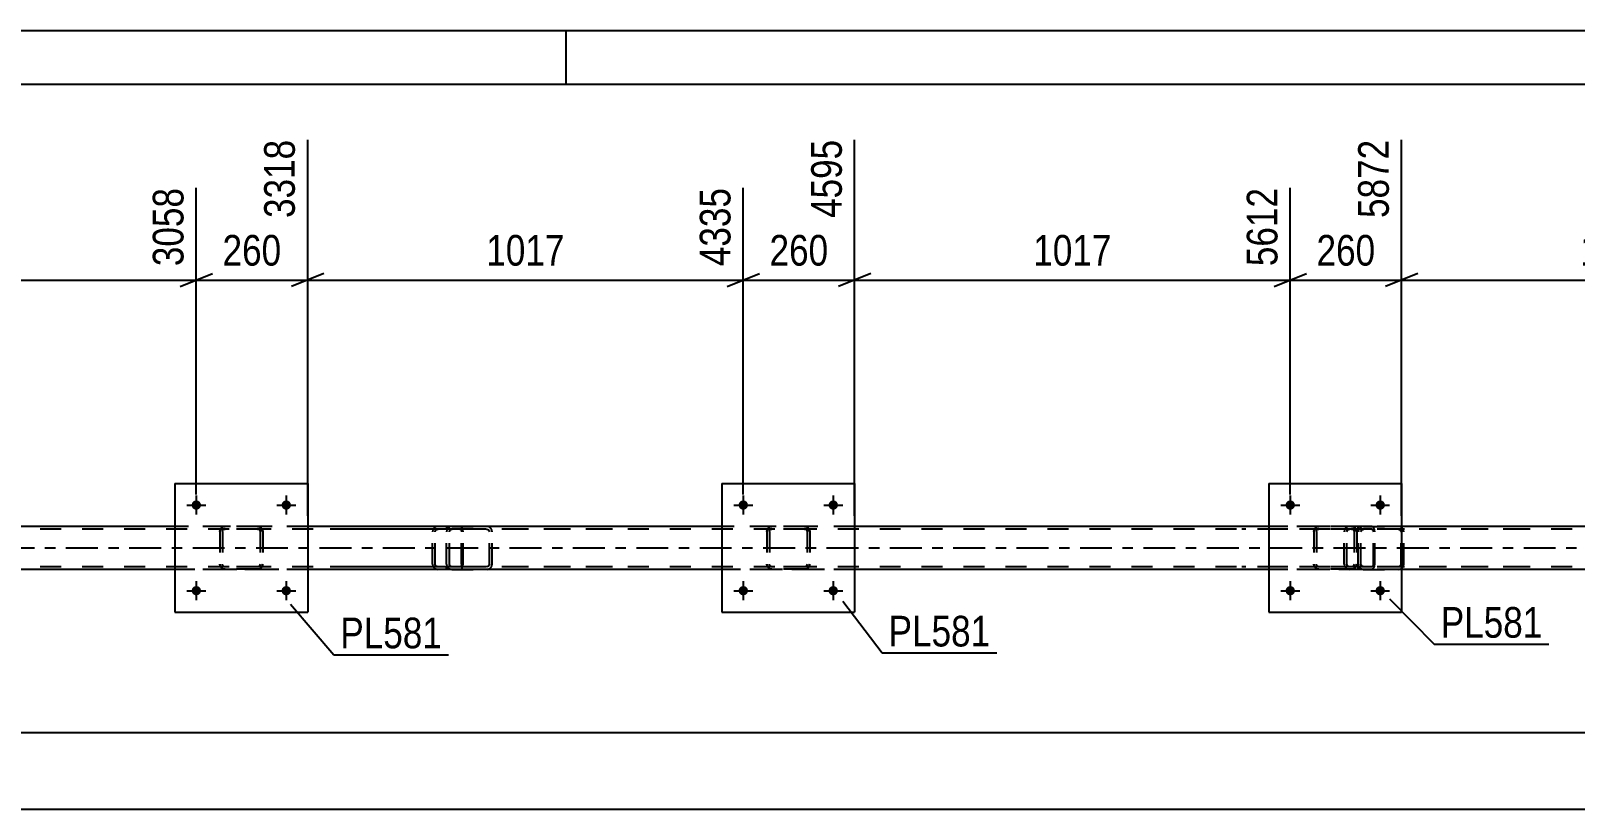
# Model space of a CAD drawing. Header units: millimetres. Extents: x 0 to 841, y 0 to 594.
# Drawn here: x 161 to 305.2, y 521.3 to 594 of the extents above; entities that cross this region are included whole.
import ezdxf

# ---------------------------------------------------------------- set-up
doc = ezdxf.new("R2010")
doc.units = ezdxf.units.MM
doc.linetypes.add('DXK_LINE_DOT2', pattern=[3.9198, 1.9599, -1.9599])
doc.linetypes.add('DXK_LINE_DOT3', pattern=[5.9187, 2.979, -0.9799, 0.9799, -0.9799])
doc.styles.add('Arial Narrow', font='ARIALN.TTF', dxfattribs={"height": 0.2})

# ---------------------------------------------------------------- blocks, each defined once
blk = doc.blocks.new('Unknown-103654073-1133')
at = {"color": 5, "linetype": 'Continuous'}
for p, q in [((841, 594), (0, 594)), ((211, 589), (211, 594)), ((836, 589), (5, 589))]:
    blk.add_line(p, q, dxfattribs=at)
blk = doc.blocks.new('Bolt-103654073-5033 - 5016')
at = {"linetype": 'Continuous'}
for points in [[(176.91, 549.7, -1), (176.03, 549.7, -1)], [(185.31, 549.7, -1), (184.43, 549.7, -1)]]:
    blk.add_hatch(color=1, dxfattribs=at).paths.add_polyline_path(points)
at = {"color": 1, "linetype": 'Continuous'}
for p, q in [((175.59, 549.7), (177.35, 549.7)), ((176.47, 550.58), (176.47, 548.82)), ((183.99, 549.7), (185.75, 549.7)), ((184.87, 550.58), (184.87, 548.82))]:
    blk.add_line(p, q, dxfattribs=at)
blk = doc.blocks.new('Bolt-103654073-5034 - 5016')
at = {"linetype": 'Continuous'}
for points in [[(176.91, 541.7, -1), (176.03, 541.7, -1)], [(185.31, 541.7, -1), (184.43, 541.7, -1)]]:
    blk.add_hatch(color=1, dxfattribs=at).paths.add_polyline_path(points)
at = {"color": 1, "linetype": 'Continuous'}
for p, q in [((176.47, 542.58), (176.47, 540.82)), ((184.87, 542.58), (184.87, 540.82)), ((175.59, 541.7), (177.35, 541.7)), ((183.99, 541.7), (185.75, 541.7))]:
    blk.add_line(p, q, dxfattribs=at)
blk = doc.blocks.new('Bolt-103654073-5035 - 5016')
at = {"linetype": 'Continuous'}
for points in [[(227.99, 549.7, -1), (227.11, 549.7, -1)], [(236.39, 549.7, -1), (235.51, 549.7, -1)]]:
    blk.add_hatch(color=1, dxfattribs=at).paths.add_polyline_path(points)
at = {"color": 1, "linetype": 'Continuous'}
for p, q in [((226.67, 549.7), (228.43, 549.7)), ((227.55, 550.58), (227.55, 548.82)), ((235.07, 549.7), (236.83, 549.7)), ((235.95, 550.58), (235.95, 548.82))]:
    blk.add_line(p, q, dxfattribs=at)
blk = doc.blocks.new('Bolt-103654073-5036 - 5016')
at = {"linetype": 'Continuous'}
for points in [[(227.99, 541.7, -1), (227.11, 541.7, -1)], [(236.39, 541.7, -1), (235.51, 541.7, -1)]]:
    blk.add_hatch(color=1, dxfattribs=at).paths.add_polyline_path(points)
at = {"color": 1, "linetype": 'Continuous'}
for p, q in [((227.55, 542.58), (227.55, 540.82)), ((235.95, 542.58), (235.95, 540.82)), ((226.67, 541.7), (228.43, 541.7)), ((235.07, 541.7), (236.83, 541.7))]:
    blk.add_line(p, q, dxfattribs=at)
blk = doc.blocks.new('Bolt-103654073-5037 - 5016')
at = {"linetype": 'Continuous'}
for points in [[(279.07, 549.7, -1), (278.19, 549.7, -1)], [(287.47, 549.7, -1), (286.59, 549.7, -1)]]:
    blk.add_hatch(color=1, dxfattribs=at).paths.add_polyline_path(points)
at = {"color": 1, "linetype": 'Continuous'}
for p, q in [((277.75, 549.7), (279.51, 549.7)), ((278.63, 550.58), (278.63, 548.82)), ((286.15, 549.7), (287.91, 549.7)), ((287.03, 550.58), (287.03, 548.82))]:
    blk.add_line(p, q, dxfattribs=at)
blk = doc.blocks.new('Bolt-103654073-5038 - 5016')
at = {"linetype": 'Continuous'}
for points in [[(279.07, 541.7, -1), (278.19, 541.7, -1)], [(287.47, 541.7, -1), (286.59, 541.7, -1)]]:
    blk.add_hatch(color=1, dxfattribs=at).paths.add_polyline_path(points)
at = {"color": 1, "linetype": 'Continuous'}
for p, q in [((278.63, 542.58), (278.63, 540.82)), ((287.03, 542.58), (287.03, 540.82)), ((277.75, 541.7), (279.51, 541.7)), ((286.15, 541.7), (287.91, 541.7))]:
    blk.add_line(p, q, dxfattribs=at)
blk = doc.blocks.new('Part-103654073-5071 - 5016')
at = {"color": 2, "linetype": 'Continuous'}
for p, q in [((174.47, 551.7), (174.47, 539.7)), ((174.47, 551.7), (186.87, 551.7)), ((186.87, 551.7), (186.87, 539.7)), ((174.47, 539.7), (186.87, 539.7))]:
    blk.add_line(p, q, dxfattribs=at)
blk = doc.blocks.new('Part-103654073-5072 - 5016')
at = {"color": 7, "linetype": 'DXK_LINE_DOT2'}
for p, q in [((178.67, 547.22), (178.7, 547.4)), ((178.7, 547.4), (178.67, 547.22)), ((178.67, 547.22), (178.67, 544.18)), ((178.91, 547.22), (178.92, 547.31)), ((178.91, 547.22), (178.91, 544.18)), ((178.92, 547.31), (178.98, 547.39)), ((178.96, 547.66), (179.15, 547.7)), ((179.15, 547.7), (178.96, 547.66)), ((178.98, 547.39), (179.05, 547.44)), ((179.05, 547.44), (179.15, 547.46)), ((182.19, 547.7), (179.15, 547.7)), ((182.19, 547.46), (179.15, 547.46)), ((182.19, 547.7), (182.37, 547.66)), ((182.37, 547.66), (182.19, 547.7)), ((182.19, 547.46), (182.28, 547.44)), ((182.28, 547.44), (182.36, 547.39)), ((182.36, 547.39), (182.41, 547.31)), ((182.41, 547.31), (182.43, 547.22)), ((182.43, 547.22), (182.43, 544.18)), ((182.63, 547.4), (182.67, 547.22)), ((182.67, 547.22), (182.63, 547.4)), ((182.67, 547.22), (182.67, 544.18)), ((178.7, 543.99), (178.67, 544.18)), ((178.67, 544.18), (178.7, 543.99)), ((178.92, 544.09), (178.91, 544.18)), ((178.98, 544.01), (178.92, 544.09)), ((179.15, 543.7), (178.96, 543.73)), ((178.96, 543.73), (179.15, 543.7)), ((179.05, 543.96), (178.98, 544.01)), ((179.15, 543.94), (179.05, 543.96)), ((182.19, 543.94), (179.15, 543.94)), ((182.19, 543.7), (179.15, 543.7)), ((182.28, 543.96), (182.19, 543.94)), ((182.37, 543.73), (182.19, 543.7)), ((182.19, 543.7), (182.37, 543.73)), ((182.36, 544.01), (182.28, 543.96)), ((182.41, 544.09), (182.36, 544.01)), ((182.43, 544.18), (182.41, 544.09)), ((182.67, 544.18), (182.63, 543.99)), ((182.63, 543.99), (182.67, 544.18))]:
    blk.add_line(p, q, dxfattribs=at)
at = {"color": 7, "linetype": 'DXK_LINE_DOT3'}
blk.add_line((180.67, 545.7), (180.67, 545.7), dxfattribs=at)
at = {"color": 2, "linetype": 'Continuous'}
for p, q in [((178.67, 544.18), (178.67, 544.17)), ((178.91, 544.18), (178.91, 544.17)), ((182.43, 544.17), (182.43, 544.18)), ((182.67, 544.18), (182.67, 544.17))]:
    blk.add_line(p, q, dxfattribs=at)
at = {"color": 7, "linetype": 'DXK_LINE_DOT2'}
for centre, start, end in [((179.15, 547.22), 112.5, 157.5), ((179.15, 547.22), 112.5, 157.5), ((182.19, 547.22), 22.5, 67.5), ((182.19, 547.22), 22.5, 67.5), ((179.15, 544.18), 202.5, 247.5), ((179.15, 544.18), 202.5, 247.5), ((182.19, 544.18), 292.5, 337.5), ((182.19, 544.18), 292.5, 337.5)]:
    blk.add_arc(centre, 0.48, start, end, dxfattribs=at)
blk = doc.blocks.new('Part-103654073-5077 - 5016')
at = {"color": 2, "linetype": 'Continuous'}
for p, q in [((225.55, 551.7), (225.55, 539.7)), ((225.55, 551.7), (237.95, 551.7)), ((237.95, 551.7), (237.95, 539.7)), ((225.55, 539.7), (237.95, 539.7))]:
    blk.add_line(p, q, dxfattribs=at)
blk = doc.blocks.new('Part-103654073-5078 - 5016')
at = {"color": 7, "linetype": 'DXK_LINE_DOT2'}
for p, q in [((229.75, 547.22), (229.78, 547.4)), ((229.78, 547.4), (229.75, 547.22)), ((229.75, 547.22), (229.75, 544.18)), ((229.99, 547.22), (230, 547.31)), ((229.99, 547.22), (229.99, 544.18)), ((230, 547.31), (230.06, 547.39)), ((230.04, 547.66), (230.23, 547.7)), ((230.23, 547.7), (230.04, 547.66)), ((230.06, 547.39), (230.13, 547.44)), ((230.13, 547.44), (230.23, 547.46)), ((233.27, 547.7), (230.23, 547.7)), ((233.27, 547.46), (230.23, 547.46)), ((233.27, 547.7), (233.45, 547.66)), ((233.45, 547.66), (233.27, 547.7)), ((233.27, 547.46), (233.36, 547.44)), ((233.36, 547.44), (233.44, 547.39)), ((233.44, 547.39), (233.49, 547.31)), ((233.49, 547.31), (233.51, 547.22)), ((233.51, 547.22), (233.51, 544.18)), ((233.71, 547.4), (233.75, 547.22)), ((233.75, 547.22), (233.71, 547.4)), ((233.75, 547.22), (233.75, 544.18)), ((229.78, 543.99), (229.75, 544.18)), ((229.75, 544.18), (229.78, 543.99)), ((230, 544.09), (229.99, 544.18)), ((230.06, 544.01), (230, 544.09)), ((230.23, 543.7), (230.04, 543.73)), ((230.04, 543.73), (230.23, 543.7)), ((230.13, 543.96), (230.06, 544.01)), ((230.23, 543.94), (230.13, 543.96)), ((233.27, 543.94), (230.23, 543.94)), ((233.27, 543.7), (230.23, 543.7)), ((233.36, 543.96), (233.27, 543.94)), ((233.45, 543.73), (233.27, 543.7)), ((233.27, 543.7), (233.45, 543.73)), ((233.44, 544.01), (233.36, 543.96)), ((233.49, 544.09), (233.44, 544.01)), ((233.51, 544.18), (233.49, 544.09)), ((233.75, 544.18), (233.71, 543.99)), ((233.71, 543.99), (233.75, 544.18))]:
    blk.add_line(p, q, dxfattribs=at)
at = {"color": 7, "linetype": 'DXK_LINE_DOT3'}
blk.add_line((231.75, 545.7), (231.75, 545.7), dxfattribs=at)
at = {"color": 2, "linetype": 'Continuous'}
for p, q in [((229.75, 544.18), (229.75, 544.17)), ((229.99, 544.18), (229.99, 544.17)), ((233.51, 544.17), (233.51, 544.18)), ((233.75, 544.18), (233.75, 544.17))]:
    blk.add_line(p, q, dxfattribs=at)
at = {"color": 7, "linetype": 'DXK_LINE_DOT2'}
for centre, start, end in [((230.23, 547.22), 112.5, 157.5), ((230.23, 547.22), 112.5, 157.5), ((233.27, 547.22), 22.5, 67.5), ((233.27, 547.22), 22.5, 67.5), ((230.23, 544.18), 202.5, 247.5), ((230.23, 544.18), 202.5, 247.5), ((233.27, 544.18), 292.5, 337.5), ((233.27, 544.18), 292.5, 337.5)]:
    blk.add_arc(centre, 0.48, start, end, dxfattribs=at)
blk = doc.blocks.new('Part-103654073-5083 - 5016')
at = {"color": 2, "linetype": 'Continuous'}
for p, q in [((276.63, 551.7), (276.63, 539.7)), ((276.63, 551.7), (289.03, 551.7)), ((289.03, 551.7), (289.03, 539.7)), ((276.63, 539.7), (289.03, 539.7))]:
    blk.add_line(p, q, dxfattribs=at)
blk = doc.blocks.new('Part-103654073-5084 - 5016')
at = {"color": 7, "linetype": 'DXK_LINE_DOT2'}
for p, q in [((280.83, 547.22), (280.86, 547.4)), ((280.86, 547.4), (280.83, 547.22)), ((280.83, 547.22), (280.83, 544.18)), ((281.07, 547.22), (281.09, 547.31)), ((281.07, 547.22), (281.07, 544.18)), ((281.09, 547.31), (281.14, 547.39)), ((281.12, 547.66), (281.31, 547.7)), ((281.31, 547.7), (281.12, 547.66)), ((281.14, 547.39), (281.21, 547.44)), ((281.21, 547.44), (281.31, 547.46)), ((284.35, 547.7), (281.31, 547.7)), ((284.35, 547.46), (281.31, 547.46)), ((284.35, 547.7), (284.53, 547.66)), ((284.53, 547.66), (284.35, 547.7)), ((284.35, 547.46), (284.44, 547.44)), ((284.44, 547.44), (284.52, 547.39)), ((284.52, 547.39), (284.57, 547.31)), ((284.57, 547.31), (284.59, 547.22)), ((284.59, 547.22), (284.59, 544.18)), ((284.79, 547.4), (284.83, 547.22)), ((284.83, 547.22), (284.79, 547.4)), ((284.83, 547.22), (284.83, 544.18)), ((280.86, 543.99), (280.83, 544.18)), ((280.83, 544.18), (280.86, 543.99)), ((281.09, 544.09), (281.07, 544.18)), ((281.14, 544.01), (281.09, 544.09)), ((281.31, 543.7), (281.12, 543.73)), ((281.12, 543.73), (281.31, 543.7)), ((281.21, 543.96), (281.14, 544.01)), ((281.31, 543.94), (281.21, 543.96)), ((284.35, 543.94), (281.31, 543.94)), ((284.35, 543.7), (281.31, 543.7)), ((284.44, 543.96), (284.35, 543.94)), ((284.53, 543.73), (284.35, 543.7)), ((284.35, 543.7), (284.53, 543.73)), ((284.52, 544.01), (284.44, 543.96)), ((284.57, 544.09), (284.52, 544.01)), ((284.59, 544.18), (284.57, 544.09)), ((284.83, 544.18), (284.79, 543.99)), ((284.79, 543.99), (284.83, 544.18))]:
    blk.add_line(p, q, dxfattribs=at)
at = {"color": 7, "linetype": 'DXK_LINE_DOT3'}
blk.add_line((282.83, 545.7), (282.83, 545.7), dxfattribs=at)
at = {"color": 2, "linetype": 'Continuous'}
for p, q in [((280.83, 544.18), (280.83, 544.17)), ((281.07, 544.18), (281.07, 544.17)), ((284.59, 544.17), (284.59, 544.18)), ((284.83, 544.18), (284.83, 544.17))]:
    blk.add_line(p, q, dxfattribs=at)
at = {"color": 7, "linetype": 'DXK_LINE_DOT2'}
for centre, start, end in [((281.31, 547.22), 112.5, 157.5), ((281.31, 547.22), 112.5, 157.5), ((284.35, 547.22), 22.5, 67.5), ((284.35, 547.22), 22.5, 67.5), ((281.31, 544.18), 202.5, 247.5), ((281.31, 544.18), 202.5, 247.5), ((284.35, 544.18), 292.5, 337.5), ((284.35, 544.18), 292.5, 337.5)]:
    blk.add_arc(centre, 0.48, start, end, dxfattribs=at)
blk = doc.blocks.new('Part-103654073-5154 - 5016')
at = {"color": 7, "linetype": 'DXK_LINE_DOT2'}
for p, q in [((201.12, 547.69), (188.96, 547.69)), ((201.12, 547.45), (188.96, 547.45)), ((198.56, 547.38), (198.52, 547.21)), ((198.52, 544.17), (198.52, 547.21)), ((198.56, 547.4), (198.56, 547.38)), ((198.77, 547.21), (198.79, 547.3)), ((198.77, 544.17), (198.77, 547.21)), ((198.79, 547.3), (198.85, 547.38)), ((199.02, 547.69), (198.83, 547.66)), ((198.85, 547.38), (198.93, 547.43)), ((198.93, 547.43), (199.02, 547.45)), ((199.84, 547.69), (199.84, 547.45)), ((201.22, 547.66), (201.12, 547.69)), ((201.12, 547.45), (201.17, 547.43)), ((201.17, 547.43), (201.21, 547.38)), ((201.21, 547.38), (201.24, 547.3)), ((201.31, 547.55), (201.22, 547.66)), ((201.24, 547.3), (201.25, 547.21)), ((201.25, 544.17), (201.25, 547.21)), ((201.37, 547.4), (201.31, 547.55)), ((201.39, 547.21), (201.37, 547.4)), ((201.39, 544.17), (201.39, 547.21)), ((201.12, 543.93), (188.96, 543.93)), ((201.12, 543.69), (188.96, 543.69)), ((198.52, 544.17), (198.56, 543.99)), ((198.79, 544.08), (198.77, 544.17)), ((198.85, 544), (198.79, 544.08)), ((198.83, 543.73), (199.02, 543.69)), ((198.93, 543.95), (198.85, 544)), ((199.02, 543.93), (198.93, 543.95)), ((199.84, 543.69), (199.84, 543.93)), ((201.17, 543.95), (201.12, 543.93)), ((201.12, 543.69), (201.22, 543.73)), ((201.21, 544), (201.17, 543.95)), ((201.24, 544.08), (201.21, 544)), ((201.22, 543.73), (201.31, 543.83)), ((201.25, 544.17), (201.24, 544.08)), ((201.31, 543.83), (201.37, 543.99)), ((201.37, 543.99), (201.39, 544.17))]:
    blk.add_line(p, q, dxfattribs=at)
for centre, start, end in [((199.01, 547.2), 111.1941, 156.1506), ((199.01, 544.19), 203.8494, 248.8059)]:
    blk.add_arc(centre, 0.492, start, end, dxfattribs=at)
blk = doc.blocks.new('Part-103654073-5155 - 5016')
at = {"color": 7, "linetype": 'DXK_LINE_DOT2'}
for p, q in [((286.25, 547.69), (274.09, 547.69)), ((286.25, 547.45), (274.09, 547.45)), ((283.69, 547.4), (283.66, 547.21)), ((283.66, 544.17), (283.66, 547.21)), ((283.91, 547.21), (283.93, 547.3)), ((283.91, 544.17), (283.91, 547.21)), ((283.93, 547.3), (283.98, 547.38)), ((284.16, 547.69), (283.97, 547.66)), ((283.98, 547.38), (284.06, 547.43)), ((284.06, 547.43), (284.16, 547.45)), ((284.97, 547.45), (284.97, 547.69)), ((286.35, 547.66), (286.25, 547.69)), ((286.25, 547.45), (286.3, 547.43)), ((286.3, 547.43), (286.35, 547.38)), ((286.44, 547.55), (286.35, 547.66)), ((286.35, 547.38), (286.38, 547.3)), ((286.38, 547.3), (286.39, 547.21)), ((286.39, 544.17), (286.39, 547.21)), ((286.5, 547.4), (286.44, 547.55)), ((286.52, 547.21), (286.5, 547.4)), ((286.52, 544.17), (286.52, 547.21)), ((286.25, 543.93), (274.09, 543.93)), ((286.25, 543.69), (274.09, 543.69)), ((283.66, 544.17), (283.69, 543.99)), ((283.93, 544.08), (283.91, 544.17)), ((283.98, 544), (283.93, 544.08)), ((283.97, 543.73), (284.16, 543.69)), ((284.06, 543.95), (283.98, 544)), ((284.16, 543.93), (284.06, 543.95)), ((284.97, 543.69), (284.97, 543.93)), ((286.3, 543.95), (286.25, 543.93)), ((286.25, 543.69), (286.35, 543.73)), ((286.35, 544), (286.3, 543.95)), ((286.38, 544.08), (286.35, 544)), ((286.35, 543.73), (286.44, 543.83)), ((286.39, 544.17), (286.38, 544.08)), ((286.44, 543.83), (286.5, 543.99)), ((286.5, 543.99), (286.52, 544.17))]:
    blk.add_line(p, q, dxfattribs=at)
for centre, start, end in [((284.14, 547.2), 111.1941, 156.1506), ((284.14, 544.19), 203.8494, 248.8059)]:
    blk.add_arc(centre, 0.492, start, end, dxfattribs=at)
blk = doc.blocks.new('Part-103654073-5156 - 5016')
at = {"color": 7, "linetype": 'DXK_LINE_DOT2'}
for p, q in [((285.01, 547.4), (284.97, 547.21)), ((284.97, 544.17), (284.97, 547.21)), ((285.23, 547.21), (285.25, 547.3)), ((285.23, 544.17), (285.23, 547.21)), ((285.25, 547.3), (285.3, 547.38)), ((285.48, 547.69), (285.29, 547.66)), ((285.3, 547.38), (285.39, 547.43)), ((285.39, 547.43), (285.48, 547.45)), ((285.48, 547.69), (288.72, 547.69)), ((300.47, 547.69), (285.48, 547.69)), ((300.47, 547.45), (285.48, 547.45)), ((288.92, 547.66), (288.72, 547.69)), ((288.72, 547.45), (288.82, 547.43)), ((288.82, 547.43), (288.9, 547.38)), ((288.9, 547.38), (288.96, 547.3)), ((288.96, 547.3), (288.98, 547.21)), ((288.98, 544.17), (288.98, 547.21)), ((289.19, 547.38), (289.19, 547.4)), ((289.23, 547.21), (289.19, 547.38)), ((289.23, 544.17), (289.23, 547.21)), ((284.97, 544.17), (285.01, 543.99)), ((285.25, 544.08), (285.23, 544.17)), ((285.3, 544), (285.25, 544.08)), ((285.29, 543.73), (285.48, 543.69)), ((285.39, 543.95), (285.3, 544)), ((285.48, 543.93), (285.39, 543.95)), ((300.47, 543.93), (285.48, 543.93)), ((285.48, 543.69), (288.72, 543.69)), ((300.47, 543.69), (285.48, 543.69)), ((288.82, 543.95), (288.72, 543.93)), ((288.72, 543.69), (288.92, 543.73)), ((288.9, 544), (288.82, 543.95)), ((288.96, 544.08), (288.9, 544)), ((288.98, 544.17), (288.96, 544.08)), ((289.19, 543.99), (289.23, 544.17))]:
    blk.add_line(p, q, dxfattribs=at)
for centre, start, end in [((285.47, 547.19), 110.7584, 155.6801), ((288.74, 547.19), 24.32, 69.2417), ((285.47, 544.19), 204.32, 249.2417), ((288.74, 544.19), 290.7584, 335.6801)]:
    blk.add_arc(centre, 0.496, start, end, dxfattribs=at)
blk = doc.blocks.new('Part-103654073-5167 - 5016')
at = {"color": 7, "linetype": 'DXK_LINE_DOT2'}
for p, q in [((199.88, 547.38), (199.84, 547.21)), ((199.84, 544.17), (199.84, 547.21)), ((199.88, 547.4), (199.88, 547.38)), ((200.1, 547.21), (200.11, 547.3)), ((200.1, 544.17), (200.1, 547.21)), ((200.11, 547.3), (200.17, 547.38)), ((200.35, 547.69), (200.16, 547.66)), ((200.17, 547.38), (200.25, 547.43)), ((200.25, 547.43), (200.35, 547.45)), ((200.35, 547.69), (203.59, 547.69)), ((215.34, 547.69), (200.35, 547.69)), ((215.34, 547.45), (200.35, 547.45)), ((203.78, 547.66), (203.59, 547.69)), ((203.59, 547.45), (203.68, 547.43)), ((203.68, 547.43), (203.77, 547.38)), ((203.77, 547.38), (203.82, 547.3)), ((203.82, 547.3), (203.84, 547.21)), ((203.84, 544.17), (203.84, 547.21)), ((204.06, 547.38), (204.06, 547.4)), ((204.1, 547.21), (204.06, 547.38)), ((204.1, 544.17), (204.1, 547.21)), ((199.84, 544.17), (199.88, 543.99)), ((200.11, 544.08), (200.1, 544.17)), ((200.17, 544), (200.11, 544.08)), ((200.16, 543.73), (200.35, 543.69)), ((200.25, 543.95), (200.17, 544)), ((200.35, 543.93), (200.25, 543.95)), ((215.34, 543.93), (200.35, 543.93)), ((200.35, 543.69), (203.59, 543.69)), ((215.34, 543.69), (200.35, 543.69)), ((203.68, 543.95), (203.59, 543.93)), ((203.59, 543.69), (203.78, 543.73)), ((203.77, 544), (203.68, 543.95)), ((203.82, 544.08), (203.77, 544)), ((203.84, 544.17), (203.82, 544.08)), ((204.06, 543.99), (204.1, 544.17))]:
    blk.add_line(p, q, dxfattribs=at)
for centre, start, end in [((200.33, 547.19), 110.7584, 155.6801), ((203.61, 547.19), 24.32, 69.2417), ((200.33, 544.19), 204.32, 249.2417), ((203.61, 544.19), 290.7584, 335.6801)]:
    blk.add_arc(centre, 0.496, start, end, dxfattribs=at)
blk = doc.blocks.new('Part-103654073-5219 - 5016')
at = {"color": 7, "linetype": 'DXK_LINE_DOT2'}
for p, q in [((747.9, 547.45), (105.11, 547.45)), ((744.1, 547.69), (123.39, 547.69)), ((186.87, 547.69), (174.47, 547.69)), ((237.95, 547.69), (225.55, 547.69)), ((289.03, 547.69), (276.63, 547.69)), ((747.9, 543.93), (105.11, 543.93)), ((697.67, 543.69), (123.39, 543.69)), ((186.87, 543.69), (174.47, 543.69)), ((237.95, 543.69), (225.55, 543.69)), ((289.03, 543.69), (276.63, 543.69))]:
    blk.add_line(p, q, dxfattribs=at)
at = {"color": 2, "linetype": 'Continuous'}
for p, q in [((174.47, 547.69), (135.79, 547.69)), ((225.55, 547.69), (186.87, 547.69)), ((276.63, 547.69), (237.95, 547.69)), ((327.71, 547.69), (289.03, 547.69)), ((174.47, 543.69), (135.79, 543.69)), ((225.55, 543.69), (186.87, 543.69)), ((276.63, 543.69), (237.95, 543.69)), ((327.71, 543.69), (289.03, 543.69))]:
    blk.add_line(p, q, dxfattribs=at)
at = {"color": 7, "linetype": 'DXK_LINE_DOT3'}
blk.add_line((105.11, 545.69), (747.9, 545.69), dxfattribs=at)
blk = doc.blocks.new('StraightDimension-103654073-5849 - 5016')
at = {"color": 7, "linetype": 'Continuous'}
blk.add_line((64.22, 521.29), (748.54, 521.29), dxfattribs=at)
blk = doc.blocks.new('StraightDimension-103654073-7844 - 5016')
at = {"color": 7, "linetype": 'Continuous'}
blk.add_line((64.86, 528.44), (747.9, 528.44), dxfattribs=at)
blk = doc.blocks.new('StraightDimension-103654073-5342 - 5016')
at = {"color": 7, "linetype": 'Continuous'}
for p, q in [((289.03, 548.69), (289.03, 583.83)), ((329.71, 550.7), (329.71, 579.33)), ((290.53, 571.32), (287.53, 570.12)), ((328.21, 570.12), (331.21, 571.32)), ((289.03, 570.72), (329.71, 570.72))]:
    blk.add_line(p, q, dxfattribs=at)
at = {"color": 0}
blk.add_wipeout([(313.62, 571.47), (313.62, 575.67), (305.11, 575.67), (305.11, 571.47)], dxfattribs=at)
at = {"color": 3, "style": 'Arial Narrow'}
blk.add_text('1017', height=2.863, dxfattribs=at).set_placement((305.71, 572.07))
at = {"color": 0, "linetype": 'Continuous'}
blk.add_wipeout([(329.11, 579.93), (324.91, 579.93), (324.91, 571.42), (329.11, 571.42)], dxfattribs=at)
at = {"color": 3, "linetype": 'Continuous', "style": 'Arial Narrow'}
blk.add_text('6889', height=2.863, rotation=90.0002, dxfattribs=at).set_placement((328.51, 572.02))
blk = doc.blocks.new('StraightDimension-103654073-5343 - 5016')
at = {"color": 7, "linetype": 'Continuous'}
for p, q in [((289.03, 548.69), (289.03, 583.83)), ((278.63, 550.7), (278.63, 579.33)), ((277.13, 570.12), (280.13, 571.32)), ((290.53, 571.32), (287.53, 570.12)), ((278.63, 570.72), (289.03, 570.72))]:
    blk.add_line(p, q, dxfattribs=at)
at = {"color": 0}
blk.add_wipeout([(287.17, 571.47), (287.17, 575.67), (280.48, 575.67), (280.48, 571.47)], dxfattribs=at)
at = {"color": 3, "style": 'Arial Narrow'}
blk.add_text('260', height=2.863, dxfattribs=at).set_placement((281.08, 572.07))
at = {"color": 0, "linetype": 'Continuous'}
blk.add_wipeout([(288.43, 584.43), (284.23, 584.43), (284.23, 575.92), (288.43, 575.92)], dxfattribs=at)
at = {"color": 3, "linetype": 'Continuous', "style": 'Arial Narrow'}
blk.add_text('5872', height=2.863, rotation=90.0002, dxfattribs=at).set_placement((287.83, 576.52))
blk = doc.blocks.new('StraightDimension-103654073-5344 - 5016')
at = {"color": 7, "linetype": 'Continuous'}
for p, q in [((237.95, 548.69), (237.95, 583.83)), ((278.63, 550.7), (278.63, 579.33)), ((239.45, 571.32), (236.45, 570.12)), ((277.13, 570.12), (280.13, 571.32)), ((237.95, 570.72), (278.63, 570.72))]:
    blk.add_line(p, q, dxfattribs=at)
at = {"color": 0}
blk.add_wipeout([(262.54, 571.47), (262.54, 575.67), (254.03, 575.67), (254.03, 571.47)], dxfattribs=at)
at = {"color": 3, "style": 'Arial Narrow'}
blk.add_text('1017', height=2.863, dxfattribs=at).set_placement((254.63, 572.07))
at = {"color": 0, "linetype": 'Continuous'}
blk.add_wipeout([(278.03, 579.93), (273.83, 579.93), (273.83, 571.42), (278.03, 571.42)], dxfattribs=at)
at = {"color": 3, "linetype": 'Continuous', "style": 'Arial Narrow'}
blk.add_text('5612', height=2.863, rotation=90.0002, dxfattribs=at).set_placement((277.43, 572.02))
blk = doc.blocks.new('StraightDimension-103654073-5345 - 5016')
at = {"color": 7, "linetype": 'Continuous'}
for p, q in [((237.95, 548.69), (237.95, 583.83)), ((227.55, 550.7), (227.55, 579.33)), ((226.05, 570.12), (229.05, 571.32)), ((239.45, 571.32), (236.45, 570.12)), ((227.55, 570.72), (237.95, 570.72))]:
    blk.add_line(p, q, dxfattribs=at)
at = {"color": 0}
blk.add_wipeout([(236.09, 571.47), (236.09, 575.67), (229.4, 575.67), (229.4, 571.47)], dxfattribs=at)
at = {"color": 3, "style": 'Arial Narrow'}
blk.add_text('260', height=2.863, dxfattribs=at).set_placement((230, 572.07))
at = {"color": 0, "linetype": 'Continuous'}
blk.add_wipeout([(237.35, 584.43), (233.15, 584.43), (233.15, 575.92), (237.35, 575.92)], dxfattribs=at)
at = {"color": 3, "linetype": 'Continuous', "style": 'Arial Narrow'}
blk.add_text('4595', height=2.863, rotation=90.0002, dxfattribs=at).set_placement((236.75, 576.52))
blk = doc.blocks.new('StraightDimension-103654073-5346 - 5016')
at = {"color": 7, "linetype": 'Continuous'}
for p, q in [((186.87, 548.69), (186.87, 583.83)), ((227.55, 550.7), (227.55, 579.33)), ((188.37, 571.32), (185.37, 570.12)), ((226.05, 570.12), (229.05, 571.32)), ((186.87, 570.72), (227.55, 570.72))]:
    blk.add_line(p, q, dxfattribs=at)
at = {"color": 0}
blk.add_wipeout([(211.46, 571.47), (211.46, 575.67), (202.95, 575.67), (202.95, 571.47)], dxfattribs=at)
at = {"color": 3, "style": 'Arial Narrow'}
blk.add_text('1017', height=2.863, dxfattribs=at).set_placement((203.55, 572.07))
at = {"color": 0, "linetype": 'Continuous'}
blk.add_wipeout([(226.95, 579.93), (222.75, 579.93), (222.75, 571.42), (226.95, 571.42)], dxfattribs=at)
at = {"color": 3, "linetype": 'Continuous', "style": 'Arial Narrow'}
blk.add_text('4335', height=2.863, rotation=90.0002, dxfattribs=at).set_placement((226.35, 572.02))
blk = doc.blocks.new('StraightDimension-103654073-5347 - 5016')
at = {"color": 7, "linetype": 'Continuous'}
for p, q in [((186.87, 548.69), (186.87, 583.83)), ((176.47, 550.7), (176.47, 579.33)), ((174.97, 570.12), (177.97, 571.32)), ((188.37, 571.32), (185.37, 570.12)), ((176.47, 570.72), (186.87, 570.72))]:
    blk.add_line(p, q, dxfattribs=at)
at = {"color": 0}
blk.add_wipeout([(185.01, 571.47), (185.01, 575.67), (178.32, 575.67), (178.32, 571.47)], dxfattribs=at)
at = {"color": 3, "style": 'Arial Narrow'}
blk.add_text('260', height=2.863, dxfattribs=at).set_placement((178.92, 572.07))
at = {"color": 0, "linetype": 'Continuous'}
blk.add_wipeout([(186.27, 584.43), (182.07, 584.43), (182.07, 575.92), (186.27, 575.92)], dxfattribs=at)
at = {"color": 3, "linetype": 'Continuous', "style": 'Arial Narrow'}
blk.add_text('3318', height=2.863, rotation=90.0002, dxfattribs=at).set_placement((185.67, 576.52))
blk = doc.blocks.new('StraightDimension-103654073-5348 - 5016')
at = {"color": 7, "linetype": 'Continuous'}
for p, q in [((135.79, 548.69), (135.79, 583.83)), ((176.47, 550.7), (176.47, 579.33)), ((137.29, 571.32), (134.29, 570.12)), ((174.97, 570.12), (177.97, 571.32)), ((135.79, 570.72), (176.47, 570.72))]:
    blk.add_line(p, q, dxfattribs=at)
at = {"color": 0}
blk.add_wipeout([(160.38, 571.47), (160.38, 575.67), (151.87, 575.67), (151.87, 571.47)], dxfattribs=at)
at = {"color": 3, "style": 'Arial Narrow'}
blk.add_text('1017', height=2.863, dxfattribs=at).set_placement((152.47, 572.07))
at = {"color": 0, "linetype": 'Continuous'}
blk.add_wipeout([(175.87, 579.93), (171.67, 579.93), (171.67, 571.42), (175.87, 571.42)], dxfattribs=at)
at = {"color": 3, "linetype": 'Continuous', "style": 'Arial Narrow'}
blk.add_text('3058', height=2.863, rotation=90.0002, dxfattribs=at).set_placement((175.27, 572.02))
blk = doc.blocks.new('Mark-103654073-5067 - 5016')
at = {"color": 0}
blk.add_wipeout([(199.43, 536.32), (199.43, 539.32), (189.92, 539.32), (189.92, 536.32)], dxfattribs=at)
blk.add_wipeout([(199.43, 536.32), (199.43, 539.32), (189.92, 539.32), (189.92, 536.32)], dxfattribs=at)
at = {"color": 30, "linetype": 'Continuous'}
for p, q in [((185.27, 540.43), (189.32, 535.72)), ((189.32, 535.72), (200.03, 535.72))]:
    blk.add_line(p, q, dxfattribs=at)
at = {"color": 3, "style": 'Arial Narrow'}
blk.add_text('PL581', height=2.863, dxfattribs=at).set_placement((189.92, 536.32))
blk = doc.blocks.new('Mark-103654073-5073 - 5016')
at = {"color": 0}
blk.add_wipeout([(250.63, 536.49), (250.63, 539.49), (241.12, 539.49), (241.12, 536.49)], dxfattribs=at)
blk.add_wipeout([(250.63, 536.49), (250.63, 539.49), (241.12, 539.49), (241.12, 536.49)], dxfattribs=at)
at = {"color": 30, "linetype": 'Continuous'}
for p, q in [((236.83, 540.73), (240.52, 535.89)), ((240.52, 535.89), (251.23, 535.89))]:
    blk.add_line(p, q, dxfattribs=at)
at = {"color": 3, "style": 'Arial Narrow'}
blk.add_text('PL581', height=2.863, dxfattribs=at).set_placement((241.12, 536.49))
blk = doc.blocks.new('Mark-103654073-5079 - 5016')
at = {"color": 0}
blk.add_wipeout([(302.18, 537.31), (302.18, 540.31), (292.68, 540.31), (292.68, 537.31)], dxfattribs=at)
blk.add_wipeout([(302.18, 537.31), (302.18, 540.31), (292.68, 540.31), (292.68, 537.31)], dxfattribs=at)
at = {"color": 30, "linetype": 'Continuous'}
for p, q in [((287.9, 540.94), (292.08, 536.71)), ((292.08, 536.71), (302.78, 536.71))]:
    blk.add_line(p, q, dxfattribs=at)
at = {"color": 3, "style": 'Arial Narrow'}
blk.add_text('PL581', height=2.863, dxfattribs=at).set_placement((292.68, 537.31))

msp = doc.modelspace()

# ---------------------------------------------------------------- block references
for name in ['Unknown-103654073-1133', 'Part-103654073-5071 - 5016', 'Part-103654073-5077 - 5016', 'Part-103654073-5083 - 5016', 'Part-103654073-5219 - 5016', 'Bolt-103654073-5033 - 5016', 'Bolt-103654073-5035 - 5016', 'Bolt-103654073-5037 - 5016', 'Part-103654073-5072 - 5016', 'Part-103654073-5154 - 5016', 'Part-103654073-5167 - 5016', 'Part-103654073-5078 - 5016', 'Part-103654073-5155 - 5016', 'Part-103654073-5084 - 5016', 'Part-103654073-5156 - 5016', 'Bolt-103654073-5034 - 5016', 'Bolt-103654073-5036 - 5016', 'Bolt-103654073-5038 - 5016']:
    msp.add_blockref(name, (0, 0))

# ---------------------------------------------------------------- next in the draw order: block references
for name in ['StraightDimension-103654073-5342 - 5016', 'StraightDimension-103654073-5849 - 5016']:
    msp.add_blockref(name, (0, 0))

# ---------------------------------------------------------------- next in the draw order: block references
for name in ['StraightDimension-103654073-5343 - 5016', 'StraightDimension-103654073-7844 - 5016']:
    msp.add_blockref(name, (0, 0))

# ---------------------------------------------------------------- next in the draw order: block references
for name in ['StraightDimension-103654073-5344 - 5016', 'Mark-103654073-5079 - 5016', 'Mark-103654073-5067 - 5016', 'Mark-103654073-5073 - 5016']:
    msp.add_blockref(name, (0, 0))

# ---------------------------------------------------------------- next in the draw order: block references
msp.add_blockref('StraightDimension-103654073-5345 - 5016', (0, 0))

# ---------------------------------------------------------------- next in the draw order: block references
msp.add_blockref('StraightDimension-103654073-5346 - 5016', (0, 0))

# ---------------------------------------------------------------- next in the draw order: block references
msp.add_blockref('StraightDimension-103654073-5347 - 5016', (0, 0))

# ---------------------------------------------------------------- next in the draw order: block references
msp.add_blockref('StraightDimension-103654073-5348 - 5016', (0, 0))

doc.saveas('drawing.dxf')
